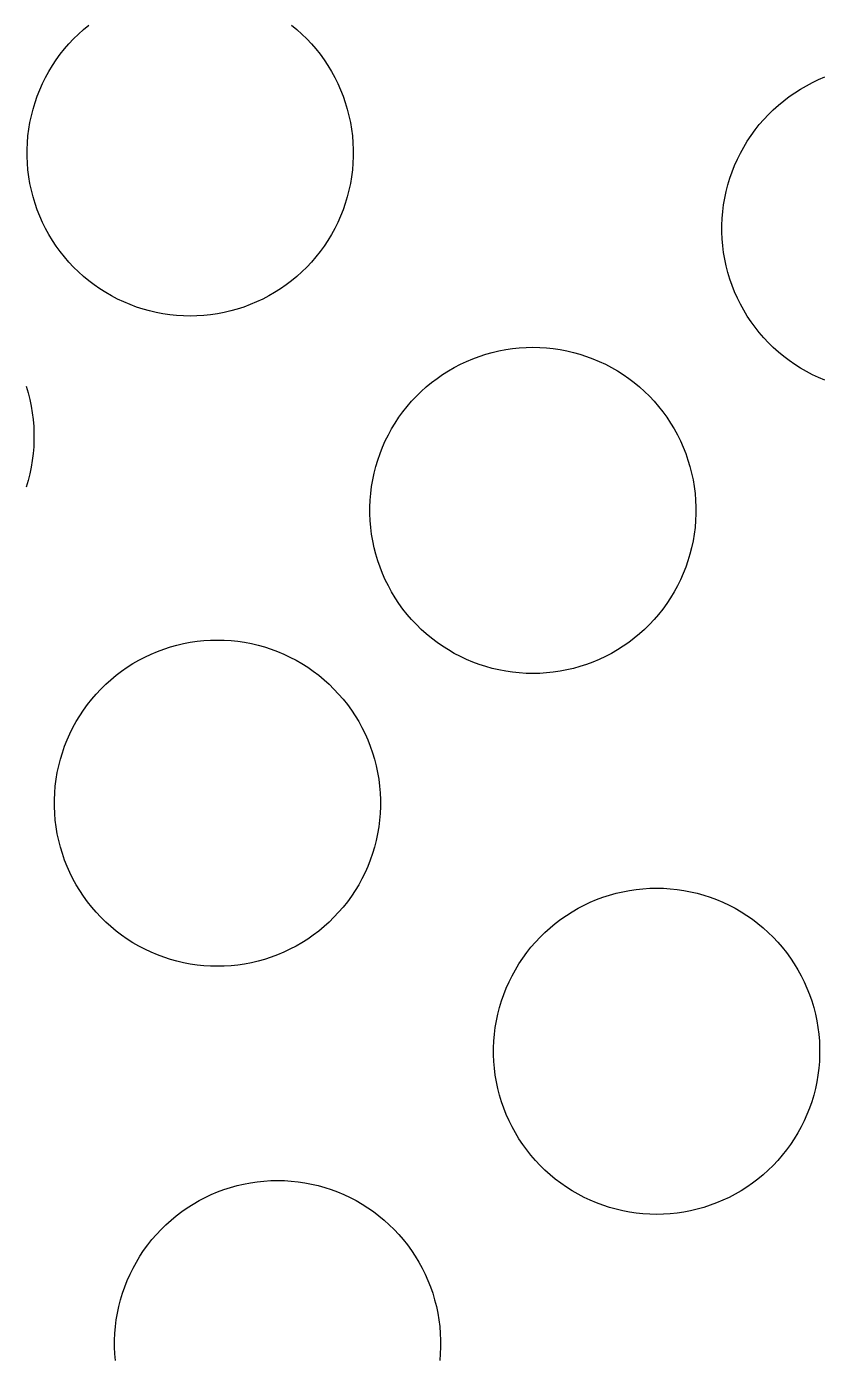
# Model space of a CAD drawing. Header units: metres. Extents: x -102 to 102, y -50 to 50.
# Drawn here: x 39.9 to 47.7, y -18.5 to -5.46 of the extents above; entities that cross this region are included whole.
import ezdxf

# ---------------------------------------------------------------- set-up
doc = ezdxf.new("R2010")
doc.units = ezdxf.units.M

msp = doc.modelspace()

# ---------------------------------------------------------------- linework, layer by layer
for p, q in [((40.4602, -5.48734), (40.5118, -5.44463)), ((42.4995, -5.44463), (42.5511, -5.48734)), ((40.3166, -5.62793), (40.3625, -5.57907)), ((40.3625, -5.57907), (40.4104, -5.53218)), ((40.4104, -5.53218), (40.4602, -5.48734)), ((42.5511, -5.48734), (42.6009, -5.53218)), ((42.6009, -5.53218), (42.6488, -5.57907)), ((42.6488, -5.57907), (42.6947, -5.62793)), ((40.1918, -5.78539), (40.2312, -5.73117)), ((40.2312, -5.73117), (40.2728, -5.67865)), ((40.2728, -5.67865), (40.3166, -5.62793)), ((42.6947, -5.62793), (42.7384, -5.67865)), ((42.7384, -5.67865), (42.7801, -5.73117)), ((42.7801, -5.73117), (42.8195, -5.78539)), ((40.12, -5.89853), (40.1547, -5.84122)), ((40.1547, -5.84122), (40.1918, -5.78539)), ((42.8195, -5.78539), (42.8566, -5.84122)), ((42.8566, -5.84122), (42.8913, -5.89853)), ((40.0579, -6.01729), (40.0877, -5.95726)), ((40.0877, -5.95726), (40.12, -5.89853)), ((42.8913, -5.89853), (42.9236, -5.95726)), ((42.9236, -5.95726), (42.9534, -6.01729)), ((47.6111, -6.00769), (47.6717, -5.97916)), ((47.6717, -5.97916), (47.7335, -5.95319)), ((40.006, -6.14082), (40.0306, -6.07851)), ((40.0306, -6.07851), (40.0579, -6.01729)), ((42.9534, -6.01729), (42.9806, -6.07851)), ((42.9806, -6.07851), (43.0053, -6.14082)), ((47.3821, -6.14641), (47.4371, -6.10815)), ((47.4371, -6.10815), (47.4937, -6.07225)), ((47.4937, -6.07225), (47.5517, -6.03874)), ((47.5517, -6.03874), (47.6111, -6.00769)), ((39.9646, -6.26826), (39.9839, -6.2041)), ((39.9839, -6.2041), (40.006, -6.14082)), ((43.0053, -6.14082), (43.0273, -6.2041)), ((43.0273, -6.2041), (43.0467, -6.26826)), ((47.2272, -6.27448), (47.277, -6.22964)), ((47.277, -6.22964), (47.3287, -6.18692)), ((47.3287, -6.18692), (47.3821, -6.14641)), ((39.934, -6.39873), (39.9479, -6.33318)), ((39.9479, -6.33318), (39.9646, -6.26826)), ((43.0467, -6.26826), (43.0634, -6.33318)), ((43.0634, -6.33318), (43.0773, -6.39873)), ((47.0897, -6.42094), (47.1335, -6.37022)), ((47.1335, -6.37022), (47.1794, -6.32137)), ((47.1794, -6.32137), (47.2272, -6.27448)), ((39.9144, -6.53128), (39.9228, -6.4648)), ((39.9228, -6.4648), (39.934, -6.39873)), ((43.0773, -6.39873), (43.0885, -6.4648)), ((43.0885, -6.4648), (43.0969, -6.53128)), ((47.0087, -6.52769), (47.0481, -6.47346)), ((47.0481, -6.47346), (47.0897, -6.42094)), ((39.906, -6.66502), (39.9088, -6.59807)), ((39.9088, -6.59807), (39.9144, -6.53128)), ((43.0969, -6.53128), (43.1025, -6.59807)), ((43.1025, -6.59807), (43.1053, -6.66502)), ((46.9046, -6.69955), (46.9369, -6.64082)), ((46.9369, -6.64082), (46.9716, -6.58351)), ((46.9716, -6.58351), (47.0087, -6.52769)), ((39.906, -6.73204), (39.906, -6.66502)), ((39.9088, -6.799), (39.906, -6.73204)), ((43.1053, -6.73204), (43.1025, -6.799)), ((43.1053, -6.66502), (43.1053, -6.73204)), ((46.8475, -6.8208), (46.8748, -6.75958)), ((46.8748, -6.75958), (46.9046, -6.69955)), ((39.9144, -6.86578), (39.9088, -6.799)), ((39.9228, -6.93227), (39.9144, -6.86578)), ((43.0969, -6.86578), (43.0885, -6.93227)), ((43.1025, -6.799), (43.0969, -6.86578)), ((46.8008, -6.9464), (46.8229, -6.88312)), ((46.8229, -6.88312), (46.8475, -6.8208)), ((39.934, -6.99834), (39.9228, -6.93227)), ((39.9479, -7.06389), (39.934, -6.99834)), ((43.0773, -6.99834), (43.0634, -7.06389)), ((43.0885, -6.93227), (43.0773, -6.99834)), ((46.7648, -7.07547), (46.7815, -7.01056)), ((46.7815, -7.01056), (46.8008, -6.9464)), ((39.9646, -7.1288), (39.9479, -7.06389)), ((39.9839, -7.19296), (39.9646, -7.1288)), ((43.0467, -7.1288), (43.0273, -7.19296)), ((43.0634, -7.06389), (43.0467, -7.1288)), ((46.7397, -7.20709), (46.7509, -7.14102)), ((46.7509, -7.14102), (46.7648, -7.07547)), ((40.006, -7.25624), (39.9839, -7.19296)), ((40.0306, -7.31856), (40.006, -7.25624)), ((43.0053, -7.25624), (42.9806, -7.31856)), ((43.0273, -7.19296), (43.0053, -7.25624)), ((46.7257, -7.34036), (46.7313, -7.27359)), ((46.7313, -7.27359), (46.7397, -7.20709)), ((40.0579, -7.37978), (40.0306, -7.31856)), ((40.0877, -7.4398), (40.0579, -7.37978)), ((42.9534, -7.37978), (42.9236, -7.4398)), ((42.9806, -7.31856), (42.9534, -7.37978)), ((46.7229, -7.40732), (46.7257, -7.34036)), ((46.7229, -7.47433), (46.7229, -7.40732)), ((40.12, -7.49854), (40.0877, -7.4398)), ((40.1547, -7.55586), (40.12, -7.49854)), ((40.1918, -7.61168), (40.1547, -7.55586)), ((42.8566, -7.55586), (42.8195, -7.61168)), ((42.8913, -7.49854), (42.8566, -7.55586)), ((42.9236, -7.4398), (42.8913, -7.49854)), ((46.7257, -7.54129), (46.7229, -7.47433)), ((46.7313, -7.60808), (46.7257, -7.54129)), ((40.2312, -7.66589), (40.1918, -7.61168)), ((40.2728, -7.71841), (40.2312, -7.66589)), ((42.7801, -7.66589), (42.7384, -7.71841)), ((42.8195, -7.61168), (42.7801, -7.66589)), ((46.7397, -7.67456), (46.7313, -7.60808)), ((46.7509, -7.74065), (46.7397, -7.67456)), ((40.3166, -7.76913), (40.2728, -7.71841)), ((40.3625, -7.81799), (40.3166, -7.76913)), ((40.4104, -7.86488), (40.3625, -7.81799)), ((42.6488, -7.81799), (42.6009, -7.86488)), ((42.6947, -7.76913), (42.6488, -7.81799)), ((42.7384, -7.71841), (42.6947, -7.76913)), ((46.7648, -7.8062), (46.7509, -7.74065)), ((46.7815, -7.87111), (46.7648, -7.8062)), ((40.4602, -7.90973), (40.4104, -7.86488)), ((40.5118, -7.95244), (40.4602, -7.90973)), ((40.5652, -7.99297), (40.5118, -7.95244)), ((42.4995, -7.95244), (42.4461, -7.99297)), ((42.5511, -7.90973), (42.4995, -7.95244)), ((42.6009, -7.86488), (42.5511, -7.90973)), ((46.8008, -7.93526), (46.7815, -7.87111)), ((46.8229, -7.99855), (46.8008, -7.93526)), ((40.6202, -8.0312), (40.5652, -7.99297)), ((40.6768, -8.06712), (40.6202, -8.0312)), ((40.7348, -8.10062), (40.6768, -8.06712)), ((42.3345, -8.06712), (42.2764, -8.10062)), ((42.3911, -8.0312), (42.3345, -8.06712)), ((42.4461, -7.99297), (42.3911, -8.0312)), ((46.8475, -8.06085), (46.8229, -7.99855)), ((46.8748, -8.12207), (46.8475, -8.06085)), ((40.7942, -8.13167), (40.7348, -8.10062)), ((40.8548, -8.1602), (40.7942, -8.13167)), ((40.9166, -8.18617), (40.8548, -8.1602)), ((40.9794, -8.20953), (40.9166, -8.18617)), ((41.0432, -8.23024), (40.9794, -8.20953)), ((42.0318, -8.20953), (41.9681, -8.23024)), ((42.0946, -8.18617), (42.0318, -8.20953)), ((42.1564, -8.1602), (42.0946, -8.18617)), ((42.217, -8.13167), (42.1564, -8.1602)), ((42.2764, -8.10062), (42.217, -8.13167)), ((46.9046, -8.1821), (46.8748, -8.12207)), ((46.9369, -8.24083), (46.9046, -8.1821)), ((41.1077, -8.24826), (41.0432, -8.23024)), ((41.173, -8.26357), (41.1077, -8.24826)), ((41.2388, -8.27612), (41.173, -8.26357)), ((41.3051, -8.28592), (41.2388, -8.27612)), ((41.3717, -8.29292), (41.3051, -8.28592)), ((41.4386, -8.29713), (41.3717, -8.29292)), ((41.5056, -8.29854), (41.4386, -8.29713)), ((41.5726, -8.29713), (41.5056, -8.29854)), ((41.6395, -8.29292), (41.5726, -8.29713)), ((41.7062, -8.28592), (41.6395, -8.29292)), ((41.7725, -8.27612), (41.7062, -8.28592)), ((41.8383, -8.26357), (41.7725, -8.27612)), ((41.9035, -8.24826), (41.8383, -8.26357)), ((41.9681, -8.23024), (41.9035, -8.24826)), ((46.9716, -8.29816), (46.9369, -8.24083)), ((47.0087, -8.35397), (46.9716, -8.29816)), ((47.0481, -8.40819), (47.0087, -8.35397)), ((47.0897, -8.46071), (47.0481, -8.40819)), ((47.1335, -8.51144), (47.0897, -8.46071)), ((44.734, -8.61028), (44.8009, -8.60606)), ((44.8009, -8.60606), (44.8679, -8.60466)), ((44.8679, -8.60466), (44.9349, -8.60606)), ((44.9349, -8.60606), (45.0018, -8.61028)), ((47.1794, -8.56029), (47.1335, -8.51144)), ((47.2272, -8.60718), (47.1794, -8.56029)), ((47.277, -8.65202), (47.2272, -8.60718)), ((44.2171, -8.743), (44.2789, -8.71703)), ((44.2789, -8.71703), (44.3417, -8.69366)), ((44.3417, -8.69366), (44.4054, -8.67296)), ((44.4054, -8.67296), (44.47, -8.65492)), ((44.47, -8.65492), (44.5352, -8.63963)), ((44.5352, -8.63963), (44.6011, -8.62708)), ((44.6011, -8.62708), (44.6673, -8.61728)), ((44.6673, -8.61728), (44.734, -8.61028)), ((45.0018, -8.61028), (45.0684, -8.61728)), ((45.0684, -8.61728), (45.1347, -8.62708)), ((45.1347, -8.62708), (45.2005, -8.63963)), ((45.2005, -8.63963), (45.2658, -8.65492)), ((45.2658, -8.65492), (45.3303, -8.67296)), ((45.3303, -8.67296), (45.3941, -8.69366)), ((45.3941, -8.69366), (45.4569, -8.71703)), ((45.4569, -8.71703), (45.5187, -8.743)), ((47.3287, -8.69473), (47.277, -8.65202)), ((47.3821, -8.73526), (47.3287, -8.69473)), ((47.4371, -8.7735), (47.3821, -8.73526)), ((43.9825, -8.87199), (44.039, -8.83607)), ((44.039, -8.83607), (44.0971, -8.80257)), ((44.0971, -8.80257), (44.1565, -8.77153)), ((44.1565, -8.77153), (44.2171, -8.743)), ((45.5187, -8.743), (45.5793, -8.77153)), ((45.5793, -8.77153), (45.6387, -8.80257)), ((45.6387, -8.80257), (45.6967, -8.83607)), ((45.6967, -8.83607), (45.7533, -8.87199)), ((47.4937, -8.80942), (47.4371, -8.7735)), ((47.5517, -8.84293), (47.4937, -8.80942)), ((47.6111, -8.87396), (47.5517, -8.84293)), ((39.8953, -8.98621), (39.9147, -9.05037)), ((43.7726, -9.03831), (43.8224, -8.99347)), ((43.8224, -8.99347), (43.8741, -8.95076)), ((43.8741, -8.95076), (43.9274, -8.91023)), ((43.9274, -8.91023), (43.9825, -8.87199)), ((45.7533, -8.87199), (45.8083, -8.91023)), ((45.8083, -8.91023), (45.8617, -8.95076)), ((45.8617, -8.95076), (45.9134, -8.99347)), ((45.9134, -8.99347), (45.9632, -9.03831)), ((47.6717, -8.9025), (47.6111, -8.87396)), ((47.7335, -8.92847), (47.6717, -8.9025)), ((39.9147, -9.05037), (39.9314, -9.11526)), ((39.9314, -9.11526), (39.9453, -9.18082)), ((43.6788, -9.13405), (43.7247, -9.08521)), ((43.7247, -9.08521), (43.7726, -9.03831)), ((45.9632, -9.03831), (46.011, -9.08521)), ((46.011, -9.08521), (46.0569, -9.13405)), ((39.9453, -9.18082), (39.9565, -9.2469)), ((39.9565, -9.2469), (39.9649, -9.31339)), ((43.554, -9.29152), (43.5934, -9.2373)), ((43.5934, -9.2373), (43.6351, -9.18478)), ((43.6351, -9.18478), (43.6788, -9.13405)), ((46.0569, -9.13405), (46.1007, -9.18478)), ((46.1007, -9.18478), (46.1423, -9.2373)), ((46.1423, -9.2373), (46.1817, -9.29152)), ((39.9649, -9.31339), (39.9705, -9.38017)), ((39.9705, -9.38017), (39.9733, -9.44713)), ((43.4822, -9.40466), (43.517, -9.34734)), ((43.517, -9.34734), (43.554, -9.29152)), ((46.1817, -9.29152), (46.2188, -9.34734)), ((46.2188, -9.34734), (46.2535, -9.40466)), ((39.9733, -9.51414), (39.9705, -9.5811)), ((39.9733, -9.44713), (39.9733, -9.51414)), ((43.4202, -9.52342), (43.45, -9.46339)), ((43.45, -9.46339), (43.4822, -9.40466)), ((46.2535, -9.40466), (46.2858, -9.46339)), ((46.2858, -9.46339), (46.3156, -9.52342)), ((39.9649, -9.64787), (39.9565, -9.71437)), ((39.9705, -9.5811), (39.9649, -9.64787)), ((43.3462, -9.71024), (43.3682, -9.64694)), ((43.3682, -9.64694), (43.3929, -9.58464)), ((43.3929, -9.58464), (43.4202, -9.52342)), ((46.3156, -9.52342), (46.3429, -9.58464)), ((46.3429, -9.58464), (46.3675, -9.64694)), ((46.3675, -9.64694), (46.3896, -9.71024)), ((39.9453, -9.78044), (39.9314, -9.84599)), ((39.9565, -9.71437), (39.9453, -9.78044)), ((43.3102, -9.83929), (43.3268, -9.7744)), ((43.3268, -9.7744), (43.3462, -9.71024)), ((46.3896, -9.71024), (46.409, -9.7744)), ((46.409, -9.7744), (46.4256, -9.83929)), ((39.9147, -9.9109), (39.8953, -9.97507)), ((39.9314, -9.84599), (39.9147, -9.9109)), ((43.285, -9.97093), (43.2962, -9.90485)), ((43.2962, -9.90485), (43.3102, -9.83929)), ((46.4256, -9.83929), (46.4395, -9.90485)), ((46.4395, -9.90485), (46.4507, -9.97093)), ((43.271, -10.1042), (43.2766, -10.0374)), ((43.2766, -10.0374), (43.285, -9.97093)), ((46.4507, -9.97093), (46.4591, -10.0374)), ((46.4591, -10.0374), (46.4647, -10.1042)), ((43.2682, -10.1712), (43.271, -10.1042)), ((43.2682, -10.2382), (43.2682, -10.1712)), ((46.4647, -10.1042), (46.4675, -10.1712)), ((46.4675, -10.1712), (46.4675, -10.2382)), ((43.271, -10.3051), (43.2682, -10.2382)), ((46.4675, -10.2382), (46.4647, -10.3051)), ((43.2766, -10.3719), (43.271, -10.3051)), ((43.285, -10.4384), (43.2766, -10.3719)), ((46.4591, -10.3719), (46.4507, -10.4384)), ((46.4647, -10.3051), (46.4591, -10.3719)), ((43.2962, -10.5045), (43.285, -10.4384)), ((43.3102, -10.57), (43.2962, -10.5045)), ((46.4395, -10.5045), (46.4256, -10.57)), ((46.4507, -10.4384), (46.4395, -10.5045)), ((43.3268, -10.6349), (43.3102, -10.57)), ((43.3462, -10.6991), (43.3268, -10.6349)), ((46.409, -10.6349), (46.3896, -10.6991)), ((46.4256, -10.57), (46.409, -10.6349)), ((43.3682, -10.7624), (43.3462, -10.6991)), ((43.3929, -10.8247), (43.3682, -10.7624)), ((43.4202, -10.8859), (43.3929, -10.8247)), ((46.3429, -10.8247), (46.3156, -10.8859)), ((46.3675, -10.7624), (46.3429, -10.8247)), ((46.3896, -10.6991), (46.3675, -10.7624)), ((43.45, -10.9459), (43.4202, -10.8859)), ((43.4822, -11.0047), (43.45, -10.9459)), ((46.2858, -10.9459), (46.2535, -11.0047)), ((46.3156, -10.8859), (46.2858, -10.9459)), ((43.517, -11.062), (43.4822, -11.0047)), ((43.554, -11.1178), (43.517, -11.062)), ((46.2188, -11.062), (46.1817, -11.1178)), ((46.2535, -11.0047), (46.2188, -11.062)), ((43.5934, -11.172), (43.554, -11.1178)), ((43.6351, -11.2245), (43.5934, -11.172)), ((46.1423, -11.172), (46.1007, -11.2245)), ((46.1817, -11.1178), (46.1423, -11.172)), ((43.6788, -11.2753), (43.6351, -11.2245)), ((43.7247, -11.3241), (43.6788, -11.2753)), ((43.7726, -11.371), (43.7247, -11.3241)), ((46.011, -11.3241), (45.9632, -11.371)), ((46.0569, -11.2753), (46.011, -11.3241)), ((46.1007, -11.2245), (46.0569, -11.2753)), ((41.6396, -11.4815), (41.7065, -11.4773)), ((41.7065, -11.4773), (41.7735, -11.4759)), ((41.7735, -11.4759), (41.8405, -11.4773)), ((41.8405, -11.4773), (41.9074, -11.4815)), ((43.8224, -11.4158), (43.7726, -11.371)), ((43.8741, -11.4586), (43.8224, -11.4158)), ((43.9274, -11.4991), (43.8741, -11.4586)), ((45.8617, -11.4586), (45.8083, -11.4991)), ((45.9134, -11.4158), (45.8617, -11.4586)), ((45.9632, -11.371), (45.9134, -11.4158)), ((41.1227, -11.6142), (41.1845, -11.5882)), ((41.1845, -11.5882), (41.2473, -11.5649)), ((41.2473, -11.5649), (41.3111, -11.5442)), ((41.3111, -11.5442), (41.3756, -11.5261)), ((41.3756, -11.5261), (41.4408, -11.5108)), ((41.4408, -11.5108), (41.5067, -11.4983)), ((41.5067, -11.4983), (41.573, -11.4885)), ((41.573, -11.4885), (41.6396, -11.4815)), ((41.9074, -11.4815), (41.974, -11.4885)), ((41.974, -11.4885), (42.0403, -11.4983)), ((42.0403, -11.4983), (42.1062, -11.5108)), ((42.1062, -11.5108), (42.1714, -11.5261)), ((42.1714, -11.5261), (42.236, -11.5442)), ((42.236, -11.5442), (42.2997, -11.5649)), ((42.2997, -11.5649), (42.3625, -11.5882)), ((42.3625, -11.5882), (42.4243, -11.6142)), ((43.9825, -11.5373), (43.9274, -11.4991)), ((44.039, -11.5732), (43.9825, -11.5373)), ((44.0971, -11.6068), (44.039, -11.5732)), ((44.1565, -11.6378), (44.0971, -11.6068)), ((45.6387, -11.6068), (45.5793, -11.6378)), ((45.6967, -11.5732), (45.6387, -11.6068)), ((45.7533, -11.5373), (45.6967, -11.5732)), ((45.8083, -11.4991), (45.7533, -11.5373)), ((40.8881, -11.7432), (40.9447, -11.7073)), ((40.9447, -11.7073), (41.0027, -11.6738)), ((41.0027, -11.6738), (41.0621, -11.6427)), ((41.0621, -11.6427), (41.1227, -11.6142)), ((42.4243, -11.6142), (42.4849, -11.6427)), ((42.4849, -11.6427), (42.5443, -11.6738)), ((42.5443, -11.6738), (42.6024, -11.7073)), ((42.6024, -11.7073), (42.6589, -11.7432)), ((44.2171, -11.6663), (44.1565, -11.6378)), ((44.2789, -11.6923), (44.2171, -11.6663)), ((44.3417, -11.7157), (44.2789, -11.6923)), ((44.4054, -11.7364), (44.3417, -11.7157)), ((44.47, -11.7544), (44.4054, -11.7364)), ((45.3303, -11.7364), (45.2658, -11.7544)), ((45.3941, -11.7157), (45.3303, -11.7364)), ((45.4569, -11.6923), (45.3941, -11.7157)), ((45.5187, -11.6663), (45.4569, -11.6923)), ((45.5793, -11.6378), (45.5187, -11.6663)), ((40.6782, -11.9095), (40.728, -11.8647)), ((40.728, -11.8647), (40.7797, -11.822)), ((40.7797, -11.822), (40.8331, -11.7814)), ((40.8331, -11.7814), (40.8881, -11.7432)), ((42.6589, -11.7432), (42.714, -11.7814)), ((42.714, -11.7814), (42.7673, -11.822)), ((42.7673, -11.822), (42.819, -11.8647)), ((42.819, -11.8647), (42.8688, -11.9095)), ((44.5352, -11.7697), (44.47, -11.7544)), ((44.6011, -11.7823), (44.5352, -11.7697)), ((44.6673, -11.7921), (44.6011, -11.7823)), ((44.734, -11.7991), (44.6673, -11.7921)), ((44.8009, -11.8033), (44.734, -11.7991)), ((44.8679, -11.8047), (44.8009, -11.8033)), ((44.9349, -11.8033), (44.8679, -11.8047)), ((45.0018, -11.7991), (44.9349, -11.8033)), ((45.0684, -11.7921), (45.0018, -11.7991)), ((45.1347, -11.7823), (45.0684, -11.7921)), ((45.2005, -11.7697), (45.1347, -11.7823)), ((45.2658, -11.7544), (45.2005, -11.7697)), ((40.5845, -12.0053), (40.6304, -11.9564)), ((40.6304, -11.9564), (40.6782, -11.9095)), ((42.8688, -11.9095), (42.9167, -11.9564)), ((42.9167, -11.9564), (42.9625, -12.0053)), ((40.4597, -12.1627), (40.4991, -12.1085)), ((40.4991, -12.1085), (40.5407, -12.056)), ((40.5407, -12.056), (40.5845, -12.0053)), ((42.9625, -12.0053), (43.0063, -12.056)), ((43.0063, -12.056), (43.048, -12.1085)), ((43.048, -12.1085), (43.0873, -12.1627)), ((40.3879, -12.2759), (40.4226, -12.2186)), ((40.4226, -12.2186), (40.4597, -12.1627)), ((43.0873, -12.1627), (43.1244, -12.2186)), ((43.1244, -12.2186), (43.1591, -12.2759)), ((40.3258, -12.3946), (40.3556, -12.3346)), ((40.3556, -12.3346), (40.3879, -12.2759)), ((43.1591, -12.2759), (43.1914, -12.3346)), ((43.1914, -12.3346), (43.2212, -12.3946)), ((40.2518, -12.5815), (40.2738, -12.5182)), ((40.2738, -12.5182), (40.2985, -12.4558)), ((40.2985, -12.4558), (40.3258, -12.3946)), ((43.2212, -12.3946), (43.2485, -12.4558)), ((43.2485, -12.4558), (43.2732, -12.5182)), ((43.2732, -12.5182), (43.2952, -12.5815)), ((40.2158, -12.7105), (40.2325, -12.6456)), ((40.2325, -12.6456), (40.2518, -12.5815)), ((43.2952, -12.5815), (43.3146, -12.6456)), ((43.3146, -12.6456), (43.3312, -12.7105)), ((40.1907, -12.8421), (40.2018, -12.7761)), ((40.2018, -12.7761), (40.2158, -12.7105)), ((43.3312, -12.7105), (43.3452, -12.7761)), ((43.3452, -12.7761), (43.3563, -12.8421)), ((40.1767, -12.9754), (40.1823, -12.9086)), ((40.1823, -12.9086), (40.1907, -12.8421)), ((43.3563, -12.8421), (43.3647, -12.9086)), ((43.3647, -12.9086), (43.3703, -12.9754)), ((40.1739, -13.0424), (40.1767, -12.9754)), ((40.1739, -13.1094), (40.1739, -13.0424)), ((43.3703, -12.9754), (43.3732, -13.0424)), ((43.3732, -13.0424), (43.3732, -13.1094)), ((40.1767, -13.1763), (40.1739, -13.1094)), ((43.3732, -13.1094), (43.3703, -13.1763)), ((40.1823, -13.2431), (40.1767, -13.1763)), ((40.1907, -13.3096), (40.1823, -13.2431)), ((43.3647, -13.2431), (43.3563, -13.3096)), ((43.3703, -13.1763), (43.3647, -13.2431)), ((40.2018, -13.3757), (40.1907, -13.3096)), ((40.2158, -13.4412), (40.2018, -13.3757)), ((43.3452, -13.3757), (43.3312, -13.4412)), ((43.3563, -13.3096), (43.3452, -13.3757)), ((40.2325, -13.5061), (40.2158, -13.4412)), ((40.2518, -13.5703), (40.2325, -13.5061)), ((43.3146, -13.5061), (43.2952, -13.5703)), ((43.3312, -13.4412), (43.3146, -13.5061)), ((40.2738, -13.6336), (40.2518, -13.5703)), ((40.2985, -13.6959), (40.2738, -13.6336)), ((43.2732, -13.6336), (43.2485, -13.6959)), ((43.2952, -13.5703), (43.2732, -13.6336)), ((40.3258, -13.7571), (40.2985, -13.6959)), ((40.3556, -13.8172), (40.3258, -13.7571)), ((40.3879, -13.8759), (40.3556, -13.8172)), ((43.1914, -13.8172), (43.1591, -13.8759)), ((43.2212, -13.7571), (43.1914, -13.8172)), ((43.2485, -13.6959), (43.2212, -13.7571)), ((40.4226, -13.9332), (40.3879, -13.8759)), ((40.4597, -13.989), (40.4226, -13.9332)), ((43.1244, -13.9332), (43.0873, -13.989)), ((43.1591, -13.8759), (43.1244, -13.9332)), ((45.6841, -13.9595), (45.7494, -13.9442)), ((45.7494, -13.9442), (45.8152, -13.9317)), ((45.8152, -13.9317), (45.8815, -13.9219)), ((45.8815, -13.9219), (45.9481, -13.9149)), ((45.9481, -13.9149), (46.015, -13.9107)), ((46.015, -13.9107), (46.082, -13.9093)), ((46.082, -13.9093), (46.149, -13.9107)), ((46.149, -13.9107), (46.2159, -13.9149)), ((46.2159, -13.9149), (46.2826, -13.9219)), ((46.2826, -13.9219), (46.3488, -13.9317)), ((46.3488, -13.9317), (46.4147, -13.9442)), ((46.4147, -13.9442), (46.4799, -13.9595)), ((40.4991, -14.0432), (40.4597, -13.989)), ((40.5407, -14.0957), (40.4991, -14.0432)), ((43.048, -14.0432), (43.0063, -14.0957)), ((43.0873, -13.989), (43.048, -14.0432)), ((45.3112, -14.1072), (45.3706, -14.0761)), ((45.3706, -14.0761), (45.4312, -14.0476)), ((45.4312, -14.0476), (45.493, -14.0216)), ((45.493, -14.0216), (45.5558, -13.9983)), ((45.5558, -13.9983), (45.6196, -13.9776)), ((45.6196, -13.9776), (45.6841, -13.9595)), ((46.4799, -13.9595), (46.5445, -13.9776)), ((46.5445, -13.9776), (46.6082, -13.9983)), ((46.6082, -13.9983), (46.671, -14.0216)), ((46.671, -14.0216), (46.7328, -14.0476)), ((46.7328, -14.0476), (46.7934, -14.0761)), ((46.7934, -14.0761), (46.8528, -14.1072)), ((40.5845, -14.1465), (40.5407, -14.0957)), ((40.6304, -14.1953), (40.5845, -14.1465)), ((40.6782, -14.2422), (40.6304, -14.1953)), ((42.9167, -14.1953), (42.8688, -14.2422)), ((42.9625, -14.1465), (42.9167, -14.1953)), ((43.0063, -14.0957), (42.9625, -14.1465)), ((45.0882, -14.2554), (45.1416, -14.2148)), ((45.1416, -14.2148), (45.1966, -14.1766)), ((45.1966, -14.1766), (45.2532, -14.1407)), ((45.2532, -14.1407), (45.3112, -14.1072)), ((46.8528, -14.1072), (46.9109, -14.1407)), ((46.9109, -14.1407), (46.9675, -14.1766)), ((46.9675, -14.1766), (47.0225, -14.2148)), ((47.0225, -14.2148), (47.0759, -14.2554)), ((40.728, -14.2871), (40.6782, -14.2422)), ((40.7797, -14.3298), (40.728, -14.2871)), ((40.8331, -14.3703), (40.7797, -14.3298)), ((42.7673, -14.3298), (42.714, -14.3703)), ((42.819, -14.2871), (42.7673, -14.3298)), ((42.8688, -14.2422), (42.819, -14.2871)), ((44.9389, -14.3898), (44.9868, -14.3429)), ((44.9868, -14.3429), (45.0365, -14.2981)), ((45.0365, -14.2981), (45.0882, -14.2554)), ((47.0759, -14.2554), (47.1275, -14.2981)), ((47.1275, -14.2981), (47.1773, -14.3429)), ((47.1773, -14.3429), (47.2252, -14.3898)), ((40.8881, -14.4086), (40.8331, -14.3703)), ((40.9447, -14.4445), (40.8881, -14.4086)), ((41.0027, -14.478), (40.9447, -14.4445)), ((42.6024, -14.4445), (42.5443, -14.478)), ((42.6589, -14.4086), (42.6024, -14.4445)), ((42.714, -14.3703), (42.6589, -14.4086)), ((44.8492, -14.4894), (44.893, -14.4387)), ((44.893, -14.4387), (44.9389, -14.3898)), ((47.2252, -14.3898), (47.2711, -14.4387)), ((47.2711, -14.4387), (47.3148, -14.4894)), ((41.0621, -14.509), (41.0027, -14.478)), ((41.1227, -14.5376), (41.0621, -14.509)), ((41.1845, -14.5635), (41.1227, -14.5376)), ((41.2473, -14.5869), (41.1845, -14.5635)), ((41.3111, -14.6076), (41.2473, -14.5869)), ((41.3756, -14.6256), (41.3111, -14.6076)), ((42.236, -14.6076), (42.1714, -14.6256)), ((42.2997, -14.5869), (42.236, -14.6076)), ((42.3625, -14.5635), (42.2997, -14.5869)), ((42.4243, -14.5376), (42.3625, -14.5635)), ((42.4849, -14.509), (42.4243, -14.5376)), ((42.5443, -14.478), (42.4849, -14.509)), ((44.7311, -14.6519), (44.7682, -14.5961)), ((44.7682, -14.5961), (44.8076, -14.5419)), ((44.8076, -14.5419), (44.8492, -14.4894)), ((47.3148, -14.4894), (47.3565, -14.5419)), ((47.3565, -14.5419), (47.3959, -14.5961)), ((47.3959, -14.5961), (47.433, -14.6519)), ((41.4408, -14.6409), (41.3756, -14.6256)), ((41.5067, -14.6535), (41.4408, -14.6409)), ((41.573, -14.6633), (41.5067, -14.6535)), ((41.6396, -14.6703), (41.573, -14.6633)), ((41.7065, -14.6745), (41.6396, -14.6703)), ((41.7735, -14.6759), (41.7065, -14.6745)), ((41.8405, -14.6745), (41.7735, -14.6759)), ((41.9074, -14.6703), (41.8405, -14.6745)), ((41.974, -14.6633), (41.9074, -14.6703)), ((42.0403, -14.6535), (41.974, -14.6633)), ((42.1062, -14.6409), (42.0403, -14.6535)), ((42.1714, -14.6256), (42.1062, -14.6409)), ((44.6641, -14.768), (44.6964, -14.7093)), ((44.6964, -14.7093), (44.7311, -14.6519)), ((47.433, -14.6519), (47.4677, -14.7093)), ((47.4677, -14.7093), (47.5, -14.768)), ((44.607, -14.8892), (44.6343, -14.828)), ((44.6343, -14.828), (44.6641, -14.768)), ((47.5, -14.768), (47.5297, -14.828)), ((47.5297, -14.828), (47.557, -14.8892)), ((44.5603, -15.0148), (44.5824, -14.9516)), ((44.5824, -14.9516), (44.607, -14.8892)), ((47.557, -14.8892), (47.5817, -14.9516)), ((47.5817, -14.9516), (47.6037, -15.0148)), ((44.5243, -15.1439), (44.541, -15.079)), ((44.541, -15.079), (44.5603, -15.0148)), ((47.6037, -15.0148), (47.6231, -15.079)), ((47.6231, -15.079), (47.6398, -15.1439)), ((44.4992, -15.2755), (44.5104, -15.2095)), ((44.5104, -15.2095), (44.5243, -15.1439)), ((47.6398, -15.1439), (47.6537, -15.2095)), ((47.6537, -15.2095), (47.6649, -15.2755)), ((44.4852, -15.4088), (44.4908, -15.342)), ((44.4908, -15.342), (44.4992, -15.2755)), ((47.6649, -15.2755), (47.6733, -15.342)), ((47.6733, -15.342), (47.6789, -15.4088)), ((44.4824, -15.4758), (44.4852, -15.4088)), ((44.4824, -15.5428), (44.4824, -15.4758)), ((47.6789, -15.4088), (47.6817, -15.4758)), ((47.6817, -15.4758), (47.6817, -15.5428)), ((44.4852, -15.6097), (44.4824, -15.5428)), ((44.4908, -15.6765), (44.4852, -15.6097)), ((47.6789, -15.6097), (47.6733, -15.6765)), ((47.6817, -15.5428), (47.6789, -15.6097)), ((44.4992, -15.743), (44.4908, -15.6765)), ((44.5104, -15.8091), (44.4992, -15.743)), ((47.6649, -15.743), (47.6537, -15.8091)), ((47.6733, -15.6765), (47.6649, -15.743)), ((44.5243, -15.8746), (44.5104, -15.8091)), ((44.541, -15.9395), (44.5243, -15.8746)), ((47.6398, -15.8746), (47.6231, -15.9395)), ((47.6537, -15.8091), (47.6398, -15.8746)), ((44.5603, -16.0037), (44.541, -15.9395)), ((44.5824, -16.067), (44.5603, -16.0037)), ((47.6037, -16.0037), (47.5817, -16.067)), ((47.6231, -15.9395), (47.6037, -16.0037)), ((44.607, -16.1293), (44.5824, -16.067)), ((44.6343, -16.1905), (44.607, -16.1293)), ((47.557, -16.1293), (47.5297, -16.1905)), ((47.5817, -16.067), (47.557, -16.1293)), ((44.6641, -16.2505), (44.6343, -16.1905)), ((44.6964, -16.3093), (44.6641, -16.2505)), ((47.5, -16.2505), (47.4677, -16.3093)), ((47.5297, -16.1905), (47.5, -16.2505)), ((44.7311, -16.3666), (44.6964, -16.3093)), ((44.7682, -16.4224), (44.7311, -16.3666)), ((44.8076, -16.4766), (44.7682, -16.4224)), ((47.3959, -16.4224), (47.3565, -16.4766)), ((47.433, -16.3666), (47.3959, -16.4224)), ((47.4677, -16.3093), (47.433, -16.3666)), ((44.8492, -16.5291), (44.8076, -16.4766)), ((44.893, -16.5799), (44.8492, -16.5291)), ((47.3148, -16.5291), (47.2711, -16.5799)), ((47.3565, -16.4766), (47.3148, -16.5291)), ((44.9389, -16.6287), (44.893, -16.5799)), ((44.9868, -16.6756), (44.9389, -16.6287)), ((45.0365, -16.7205), (44.9868, -16.6756)), ((47.1773, -16.6756), (47.1275, -16.7205)), ((47.2252, -16.6287), (47.1773, -16.6756)), ((47.2711, -16.5799), (47.2252, -16.6287)), ((41.9653, -16.8267), (42.0305, -16.8114)), ((42.0305, -16.8114), (42.0963, -16.7988)), ((42.0963, -16.7988), (42.1626, -16.7891)), ((42.1626, -16.7891), (42.2293, -16.7821)), ((42.2293, -16.7821), (42.2962, -16.7778)), ((42.2962, -16.7778), (42.3632, -16.7764)), ((42.3632, -16.7764), (42.4302, -16.7778)), ((42.4302, -16.7778), (42.4971, -16.7821)), ((42.4971, -16.7821), (42.5637, -16.7891)), ((42.5637, -16.7891), (42.63, -16.7988)), ((42.63, -16.7988), (42.6958, -16.8114)), ((42.6958, -16.8114), (42.7611, -16.8267)), ((45.0882, -16.7632), (45.0365, -16.7205)), ((45.1416, -16.8037), (45.0882, -16.7632)), ((45.1966, -16.8419), (45.1416, -16.8037)), ((47.0225, -16.8037), (46.9675, -16.8419)), ((47.0759, -16.7632), (47.0225, -16.8037)), ((47.1275, -16.7205), (47.0759, -16.7632)), ((41.5924, -16.9743), (41.6517, -16.9433)), ((41.6517, -16.9433), (41.7124, -16.9148)), ((41.7124, -16.9148), (41.7742, -16.8888)), ((41.7742, -16.8888), (41.837, -16.8654)), ((41.837, -16.8654), (41.9007, -16.8447)), ((41.9007, -16.8447), (41.9653, -16.8267)), ((42.7611, -16.8267), (42.8256, -16.8447)), ((42.8256, -16.8447), (42.8894, -16.8654)), ((42.8894, -16.8654), (42.9522, -16.8888)), ((42.9522, -16.8888), (43.0139, -16.9148)), ((43.0139, -16.9148), (43.0746, -16.9433)), ((43.0746, -16.9433), (43.134, -16.9743)), ((45.2532, -16.8778), (45.1966, -16.8419)), ((45.3112, -16.9113), (45.2532, -16.8778)), ((45.3706, -16.9424), (45.3112, -16.9113)), ((45.4312, -16.9709), (45.3706, -16.9424)), ((46.7934, -16.9424), (46.7328, -16.9709)), ((46.8528, -16.9113), (46.7934, -16.9424)), ((46.9109, -16.8778), (46.8528, -16.9113)), ((46.9675, -16.8419), (46.9109, -16.8778)), ((41.3693, -17.1225), (41.4227, -17.082)), ((41.4227, -17.082), (41.4777, -17.0438)), ((41.4777, -17.0438), (41.5343, -17.0079)), ((41.5343, -17.0079), (41.5924, -16.9743)), ((43.134, -16.9743), (43.192, -17.0079)), ((43.192, -17.0079), (43.2486, -17.0438)), ((43.2486, -17.0438), (43.3036, -17.082)), ((43.3036, -17.082), (43.357, -17.1225)), ((45.493, -16.9969), (45.4312, -16.9709)), ((45.5558, -17.0203), (45.493, -16.9969)), ((45.6196, -17.041), (45.5558, -17.0203)), ((45.6841, -17.059), (45.6196, -17.041)), ((45.7494, -17.0743), (45.6841, -17.059)), ((45.8152, -17.0869), (45.7494, -17.0743)), ((46.4147, -17.0743), (46.3488, -17.0869)), ((46.4799, -17.059), (46.4147, -17.0743)), ((46.5445, -17.041), (46.4799, -17.059)), ((46.6082, -17.0203), (46.5445, -17.041)), ((46.671, -16.9969), (46.6082, -17.0203)), ((46.7328, -16.9709), (46.671, -16.9969)), ((41.22, -17.257), (41.2679, -17.2101)), ((41.2679, -17.2101), (41.3177, -17.1653)), ((41.3177, -17.1653), (41.3693, -17.1225)), ((43.357, -17.1225), (43.4086, -17.1653)), ((43.4086, -17.1653), (43.4585, -17.2101)), ((43.4585, -17.2101), (43.5063, -17.257)), ((45.8815, -17.0966), (45.8152, -17.0869)), ((45.9481, -17.1037), (45.8815, -17.0966)), ((46.015, -17.1079), (45.9481, -17.1037)), ((46.082, -17.1093), (46.015, -17.1079)), ((46.149, -17.1079), (46.082, -17.1093)), ((46.2159, -17.1037), (46.149, -17.1079)), ((46.2826, -17.0966), (46.2159, -17.1037)), ((46.3488, -17.0869), (46.2826, -17.0966)), ((41.1303, -17.3566), (41.1741, -17.3058)), ((41.1741, -17.3058), (41.22, -17.257)), ((43.5063, -17.257), (43.5522, -17.3058)), ((43.5522, -17.3058), (43.596, -17.3566)), ((41.0122, -17.5191), (41.0493, -17.4633)), ((41.0493, -17.4633), (41.0887, -17.4091)), ((41.0887, -17.4091), (41.1303, -17.3566)), ((43.596, -17.3566), (43.6376, -17.4091)), ((43.6376, -17.4091), (43.677, -17.4633)), ((43.677, -17.4633), (43.7141, -17.5191)), ((40.9452, -17.6352), (40.9775, -17.5764)), ((40.9775, -17.5764), (41.0122, -17.5191)), ((43.7141, -17.5191), (43.7488, -17.5764)), ((43.7488, -17.5764), (43.7811, -17.6352)), ((40.8882, -17.7564), (40.9155, -17.6952)), ((40.9155, -17.6952), (40.9452, -17.6352)), ((43.7811, -17.6352), (43.8109, -17.6952)), ((43.8109, -17.6952), (43.8382, -17.7564)), ((40.8415, -17.882), (40.8635, -17.8187)), ((40.8635, -17.8187), (40.8882, -17.7564)), ((43.8382, -17.7564), (43.8628, -17.8187)), ((43.8628, -17.8187), (43.8849, -17.882)), ((40.8055, -18.0111), (40.8221, -17.9462)), ((40.8221, -17.9462), (40.8415, -17.882)), ((43.8849, -17.882), (43.9042, -17.9462)), ((43.9042, -17.9462), (43.9209, -18.0111)), ((40.7803, -18.1427), (40.7915, -18.0766)), ((40.7915, -18.0766), (40.8055, -18.0111)), ((43.9209, -18.0111), (43.9348, -18.0766)), ((43.9348, -18.0766), (43.946, -18.1427)), ((40.7663, -18.276), (40.7719, -18.2092)), ((40.7719, -18.2092), (40.7803, -18.1427)), ((43.946, -18.1427), (43.9544, -18.2092)), ((43.9544, -18.2092), (43.96, -18.276)), ((40.7635, -18.3429), (40.7663, -18.276)), ((40.7635, -18.4099), (40.7635, -18.3429)), ((43.96, -18.276), (43.9628, -18.3429)), ((43.9628, -18.3429), (43.9628, -18.4099)), ((40.7663, -18.4769), (40.7635, -18.4099)), ((40.7719, -18.5437), (40.7663, -18.4769)), ((43.96, -18.4769), (43.9544, -18.5437)), ((43.9628, -18.4099), (43.96, -18.4769))]:
    msp.add_line(p, q)

doc.saveas('drawing.dxf')
